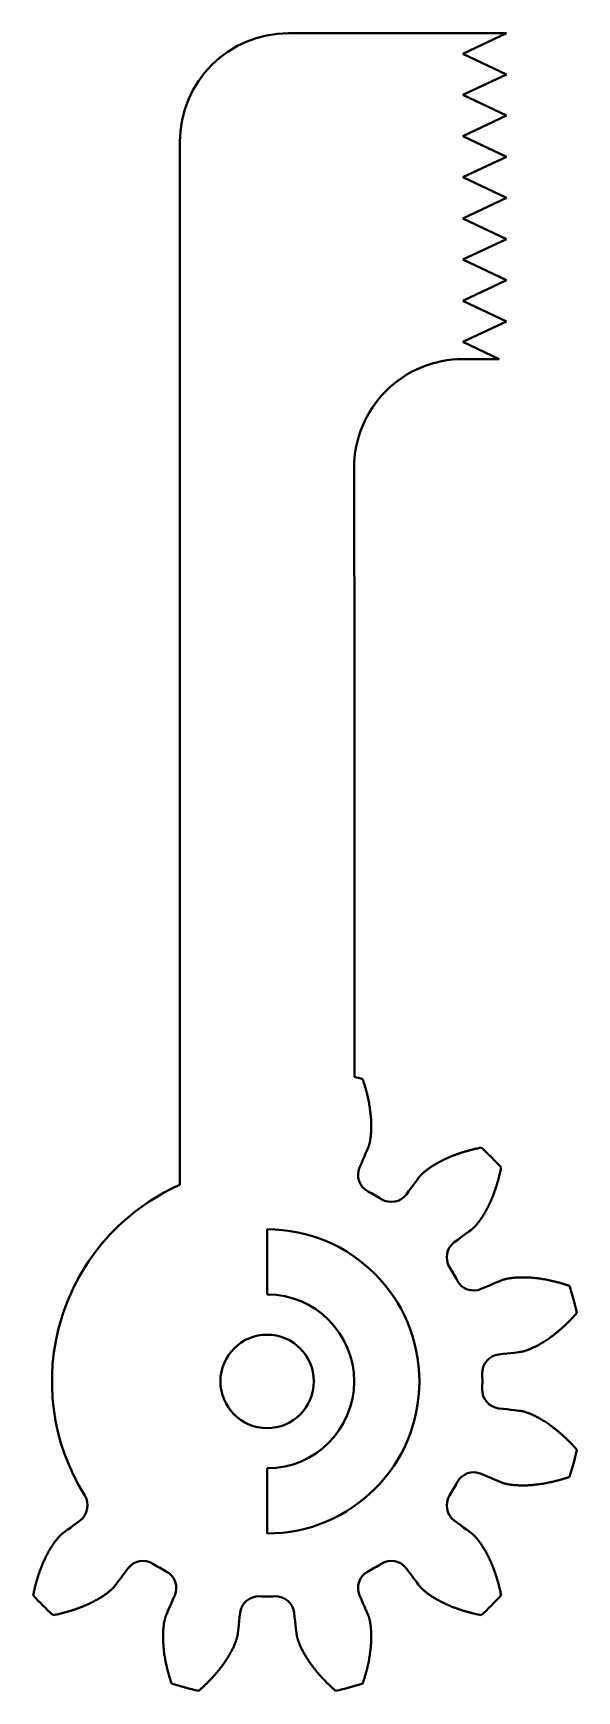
# Model space of a CAD drawing. Header units: millimetres. Extents: x -10.8 to 14.2, y -14.2 to 62.
import ezdxf

# ---------------------------------------------------------------- set-up
doc = ezdxf.new("R2010")
doc.units = ezdxf.units.MM
doc.layers.add('Visible', color=7, linetype='Continuous', lineweight=40)

msp = doc.modelspace()

# ---------------------------------------------------------------- linework, layer by layer
at = {"layer": 'Visible'}
for p, q in [((0.985, 62.041), (11, 62.041)), ((11, 62.041), (9, 61.094)), ((11, 60.146), (9, 61.094)), ((11, 60.146), (9, 59.199)), ((11, 58.252), (9, 59.199)), ((11, 58.252), (9, 57.304)), ((11, 56.357), (9, 57.304)), ((-4.015, 9.045), (-4.015, 57.041)), ((11, 56.357), (9, 55.409)), ((11, 54.462), (9, 55.409)), ((11, 54.462), (9, 53.514)), ((11, 52.567), (9, 53.514)), ((11, 52.567), (9, 51.619)), ((11, 50.672), (9, 51.619)), ((11, 50.672), (9, 49.725)), ((11, 48.777), (9, 49.725)), ((11, 48.777), (9, 47.83)), ((10.664, 47.041), (9, 47.83)), ((10.664, 47.041), (9, 47.041)), ((4, 42.034), (4.015, 32.041)), ((4.017, 27.041), (4.015, 32.041)), ((4.016, 16.347), (4.018, 27.041)), ((4.017, 27.041), (4.018, 27.041)), ((4.016, 16.347), (4.016, 14.02)), ((0, 7), (0, 4)), ((0, -7), (0, -4))]:
    msp.add_line(p, q, dxfattribs=at)
msp.add_circle((0, 0), 2.15, dxfattribs=at)
for centre, radius, start, end in [((0.985, 57.041), 5, 90, 180), ((9, 42.041), 5, 89.99955, 180.08819), ((0, 0), 14.583, 72.45962, 74.01659), ((0, 0), 14.583, 42.45962, 47.54038), ((5.044, 9.503), 0.863, 156.62487, 242.04273), ((0, 0), 9.896, 113.93885, 212.04273), ((0, 0), 9.896, 57.95727, 62.04273), ((5.708, 9.12), 0.863, 237.95727, 323.37513), ((0, 0), 7, 270, 90), ((9.12, 5.708), 0.863, 126.62487, 212.04273), ((0, 0), 9.896, 27.95727, 32.04273), ((9.503, 5.044), 0.863, 207.95727, 293.37513), ((0, 0), 4, 270, 90), ((0, 0), 14.583, 12.45962, 17.54038), ((10.752, 0.384), 0.863, 96.62487, 182.04273), ((0, 0), 9.896, 357.95727, 2.04273), ((10.752, -0.384), 0.863, 177.95727, 263.37513), ((0, 0), 14.583, 342.45962, 347.54038), ((9.503, -5.044), 0.863, 66.62487, 152.04273), ((-9.12, -5.708), 0.863, 306.62487, 32.04273), ((9.12, -5.708), 0.863, 147.95727, 233.37513), ((0, 0), 9.896, 327.95727, 332.04273), ((-5.708, -9.12), 0.863, 57.95727, 143.37513), ((0, 0), 9.896, 237.95727, 242.04273), ((0, 0), 9.896, 297.95727, 302.04273), ((5.708, -9.12), 0.863, 36.62487, 122.04273), ((-5.044, -9.503), 0.863, 336.62487, 62.04273), ((5.044, -9.503), 0.863, 117.95727, 203.37513), ((0, 0), 14.583, 222.45962, 227.54038), ((-0.384, -10.752), 0.863, 87.95727, 173.37513), ((0, 0), 9.896, 267.95727, 272.04273), ((0.384, -10.752), 0.863, 6.62487, 92.04273), ((0, 0), 14.583, 312.45962, 317.54038), ((0, 0), 14.583, 252.45962, 257.54038), ((0, 0), 14.583, 282.45962, 287.54038)]:
    msp.add_arc(centre, radius, start, end, dxfattribs=at)
for points in [[(4.252, 9.846), (4.47, 10.351), (4.655, 10.78), (4.659, 10.792), (4.664, 10.804), (4.669, 10.819), (4.676, 10.84), (4.684, 10.864), (4.692, 10.894), (4.701, 10.928), (4.71, 10.966), (4.72, 11.01), (4.73, 11.058), (4.739, 11.112), (4.749, 11.17), (4.757, 11.232), (4.765, 11.3), (4.772, 11.373), (4.778, 11.45), (4.783, 11.532), (4.786, 11.619), (4.788, 11.71), (4.788, 11.807), (4.785, 11.908), (4.781, 12.013), (4.774, 12.124), (4.765, 12.238), (4.752, 12.358), (4.737, 12.481), (4.719, 12.609), (4.697, 12.741), (4.672, 12.878), (4.643, 13.018), (4.611, 13.162), (4.574, 13.31), (4.533, 13.463), (4.488, 13.618), (4.442, 13.766), (4.41, 13.862), (4.395, 13.905)], [(6.401, 8.605), (6.729, 9.047), (7.008, 9.422), (7.016, 9.431), (7.025, 9.442), (7.035, 9.454), (7.049, 9.469), (7.067, 9.488), (7.088, 9.51), (7.113, 9.535), (7.142, 9.563), (7.175, 9.593), (7.212, 9.625), (7.253, 9.66), (7.299, 9.697), (7.349, 9.736), (7.404, 9.777), (7.463, 9.819), (7.527, 9.863), (7.595, 9.908), (7.669, 9.955), (7.748, 10.002), (7.831, 10.05), (7.92, 10.098), (8.013, 10.147), (8.112, 10.196), (8.216, 10.245), (8.326, 10.294), (8.44, 10.343), (8.56, 10.391), (8.686, 10.438), (8.816, 10.485), (8.952, 10.53), (9.094, 10.574), (9.24, 10.616), (9.392, 10.657), (9.55, 10.696), (9.701, 10.73), (9.8, 10.75), (9.845, 10.759)], [(8.605, 6.401), (9.047, 6.729), (9.422, 7.008), (9.431, 7.016), (9.442, 7.025), (9.454, 7.035), (9.469, 7.049), (9.488, 7.067), (9.51, 7.088), (9.535, 7.113), (9.563, 7.142), (9.593, 7.175), (9.625, 7.212), (9.66, 7.253), (9.697, 7.299), (9.736, 7.349), (9.777, 7.404), (9.819, 7.463), (9.863, 7.527), (9.908, 7.595), (9.955, 7.669), (10.002, 7.748), (10.05, 7.831), (10.098, 7.92), (10.147, 8.013), (10.196, 8.112), (10.245, 8.216), (10.294, 8.326), (10.343, 8.44), (10.391, 8.56), (10.438, 8.686), (10.485, 8.816), (10.53, 8.952), (10.574, 9.094), (10.616, 9.24), (10.657, 9.392), (10.696, 9.55), (10.73, 9.701), (10.75, 9.8), (10.759, 9.845)], [(9.846, 4.252), (10.351, 4.47), (10.78, 4.655), (10.792, 4.659), (10.804, 4.664), (10.819, 4.669), (10.84, 4.676), (10.864, 4.684), (10.894, 4.692), (10.928, 4.701), (10.966, 4.71), (11.01, 4.72), (11.058, 4.73), (11.112, 4.739), (11.17, 4.749), (11.232, 4.757), (11.3, 4.765), (11.373, 4.772), (11.45, 4.778), (11.532, 4.783), (11.619, 4.786), (11.71, 4.788), (11.807, 4.788), (11.908, 4.785), (12.013, 4.781), (12.124, 4.774), (12.238, 4.765), (12.358, 4.752), (12.481, 4.737), (12.609, 4.719), (12.741, 4.697), (12.878, 4.672), (13.018, 4.643), (13.162, 4.611), (13.31, 4.574), (13.463, 4.533), (13.618, 4.488), (13.766, 4.442), (13.862, 4.41), (13.905, 4.395)], [(10.653, 1.241), (11.2, 1.304), (11.664, 1.358), (11.676, 1.361), (11.689, 1.363), (11.705, 1.366), (11.725, 1.37), (11.751, 1.376), (11.78, 1.383), (11.814, 1.393), (11.852, 1.404), (11.895, 1.417), (11.942, 1.433), (11.993, 1.451), (12.047, 1.472), (12.106, 1.496), (12.169, 1.523), (12.235, 1.553), (12.305, 1.587), (12.379, 1.624), (12.455, 1.664), (12.536, 1.709), (12.619, 1.757), (12.705, 1.81), (12.794, 1.866), (12.886, 1.927), (12.981, 1.993), (13.078, 2.063), (13.178, 2.138), (13.279, 2.218), (13.383, 2.303), (13.488, 2.393), (13.595, 2.488), (13.704, 2.588), (13.814, 2.694), (13.925, 2.805), (14.038, 2.922), (14.143, 3.036), (14.21, 3.112), (14.24, 3.146)], [(10.653, -1.241), (11.2, -1.304), (11.664, -1.358), (11.676, -1.361), (11.689, -1.363), (11.705, -1.366), (11.725, -1.37), (11.751, -1.376), (11.78, -1.383), (11.814, -1.393), (11.852, -1.404), (11.895, -1.417), (11.942, -1.433), (11.993, -1.451), (12.047, -1.472), (12.106, -1.496), (12.169, -1.523), (12.235, -1.553), (12.305, -1.587), (12.379, -1.624), (12.455, -1.664), (12.536, -1.709), (12.619, -1.757), (12.705, -1.81), (12.794, -1.866), (12.886, -1.927), (12.981, -1.993), (13.078, -2.063), (13.178, -2.138), (13.279, -2.218), (13.383, -2.303), (13.488, -2.393), (13.595, -2.488), (13.704, -2.588), (13.814, -2.694), (13.925, -2.805), (14.038, -2.922), (14.143, -3.036), (14.21, -3.112), (14.24, -3.146)], [(9.846, -4.252), (10.351, -4.47), (10.78, -4.655), (10.792, -4.659), (10.804, -4.664), (10.819, -4.669), (10.84, -4.676), (10.864, -4.684), (10.894, -4.692), (10.928, -4.701), (10.966, -4.71), (11.01, -4.72), (11.058, -4.73), (11.112, -4.739), (11.17, -4.749), (11.232, -4.757), (11.3, -4.765), (11.373, -4.772), (11.45, -4.778), (11.532, -4.783), (11.619, -4.786), (11.71, -4.788), (11.807, -4.788), (11.908, -4.785), (12.013, -4.781), (12.124, -4.774), (12.238, -4.765), (12.358, -4.752), (12.481, -4.737), (12.609, -4.719), (12.741, -4.697), (12.878, -4.672), (13.018, -4.643), (13.162, -4.611), (13.31, -4.574), (13.463, -4.533), (13.618, -4.488), (13.766, -4.442), (13.862, -4.41), (13.905, -4.395)], [(-8.605, -6.401), (-9.047, -6.729), (-9.422, -7.008), (-9.431, -7.016), (-9.442, -7.025), (-9.454, -7.035), (-9.469, -7.049), (-9.488, -7.067), (-9.51, -7.088), (-9.535, -7.113), (-9.563, -7.142), (-9.593, -7.175), (-9.625, -7.212), (-9.66, -7.253), (-9.697, -7.299), (-9.736, -7.349), (-9.777, -7.404), (-9.819, -7.463), (-9.863, -7.527), (-9.908, -7.595), (-9.955, -7.669), (-10.002, -7.748), (-10.05, -7.831), (-10.098, -7.92), (-10.147, -8.013), (-10.196, -8.112), (-10.245, -8.216), (-10.294, -8.326), (-10.343, -8.44), (-10.391, -8.56), (-10.438, -8.686), (-10.485, -8.816), (-10.53, -8.952), (-10.574, -9.094), (-10.616, -9.24), (-10.657, -9.392), (-10.696, -9.55), (-10.73, -9.701), (-10.75, -9.8), (-10.759, -9.845)], [(8.605, -6.401), (9.047, -6.729), (9.422, -7.008), (9.431, -7.016), (9.442, -7.025), (9.454, -7.035), (9.469, -7.049), (9.488, -7.067), (9.51, -7.088), (9.535, -7.113), (9.563, -7.142), (9.593, -7.175), (9.625, -7.212), (9.66, -7.253), (9.697, -7.299), (9.736, -7.349), (9.777, -7.404), (9.819, -7.463), (9.863, -7.527), (9.908, -7.595), (9.955, -7.669), (10.002, -7.748), (10.05, -7.831), (10.098, -7.92), (10.147, -8.013), (10.196, -8.112), (10.245, -8.216), (10.294, -8.326), (10.343, -8.44), (10.391, -8.56), (10.438, -8.686), (10.485, -8.816), (10.53, -8.952), (10.574, -9.094), (10.616, -9.24), (10.657, -9.392), (10.696, -9.55), (10.73, -9.701), (10.75, -9.8), (10.759, -9.845)], [(-6.401, -8.605), (-6.729, -9.047), (-7.008, -9.422), (-7.016, -9.431), (-7.025, -9.442), (-7.035, -9.454), (-7.049, -9.469), (-7.067, -9.488), (-7.088, -9.51), (-7.113, -9.535), (-7.142, -9.563), (-7.175, -9.593), (-7.212, -9.625), (-7.253, -9.66), (-7.299, -9.697), (-7.349, -9.736), (-7.404, -9.777), (-7.463, -9.819), (-7.527, -9.863), (-7.595, -9.908), (-7.669, -9.955), (-7.748, -10.002), (-7.831, -10.05), (-7.92, -10.098), (-8.013, -10.147), (-8.112, -10.196), (-8.216, -10.245), (-8.326, -10.294), (-8.44, -10.343), (-8.56, -10.391), (-8.686, -10.438), (-8.816, -10.485), (-8.952, -10.53), (-9.094, -10.574), (-9.24, -10.616), (-9.392, -10.657), (-9.55, -10.696), (-9.701, -10.73), (-9.8, -10.75), (-9.845, -10.759)], [(6.401, -8.605), (6.729, -9.047), (7.008, -9.422), (7.016, -9.431), (7.025, -9.442), (7.035, -9.454), (7.049, -9.469), (7.067, -9.488), (7.088, -9.51), (7.113, -9.535), (7.142, -9.563), (7.175, -9.593), (7.212, -9.625), (7.253, -9.66), (7.299, -9.697), (7.349, -9.736), (7.404, -9.777), (7.463, -9.819), (7.527, -9.863), (7.595, -9.908), (7.669, -9.955), (7.748, -10.002), (7.831, -10.05), (7.92, -10.098), (8.013, -10.147), (8.112, -10.196), (8.216, -10.245), (8.326, -10.294), (8.44, -10.343), (8.56, -10.391), (8.686, -10.438), (8.816, -10.485), (8.952, -10.53), (9.094, -10.574), (9.24, -10.616), (9.392, -10.657), (9.55, -10.696), (9.701, -10.73), (9.8, -10.75), (9.845, -10.759)], [(-4.252, -9.846), (-4.47, -10.351), (-4.655, -10.78), (-4.659, -10.792), (-4.664, -10.804), (-4.669, -10.819), (-4.676, -10.84), (-4.684, -10.864), (-4.692, -10.894), (-4.701, -10.928), (-4.71, -10.966), (-4.72, -11.01), (-4.73, -11.058), (-4.739, -11.112), (-4.749, -11.17), (-4.757, -11.232), (-4.765, -11.3), (-4.772, -11.373), (-4.778, -11.45), (-4.783, -11.532), (-4.786, -11.619), (-4.788, -11.71), (-4.788, -11.807), (-4.785, -11.908), (-4.781, -12.013), (-4.774, -12.124), (-4.765, -12.238), (-4.752, -12.358), (-4.737, -12.481), (-4.719, -12.609), (-4.697, -12.741), (-4.672, -12.878), (-4.643, -13.018), (-4.611, -13.162), (-4.574, -13.31), (-4.533, -13.463), (-4.488, -13.618), (-4.442, -13.766), (-4.41, -13.862), (-4.395, -13.905)], [(4.252, -9.846), (4.47, -10.351), (4.655, -10.78), (4.659, -10.792), (4.664, -10.804), (4.669, -10.819), (4.676, -10.84), (4.684, -10.864), (4.692, -10.894), (4.701, -10.928), (4.71, -10.966), (4.72, -11.01), (4.73, -11.058), (4.739, -11.112), (4.749, -11.17), (4.757, -11.232), (4.765, -11.3), (4.772, -11.373), (4.778, -11.45), (4.783, -11.532), (4.786, -11.619), (4.788, -11.71), (4.788, -11.807), (4.785, -11.908), (4.781, -12.013), (4.774, -12.124), (4.765, -12.238), (4.752, -12.358), (4.737, -12.481), (4.719, -12.609), (4.697, -12.741), (4.672, -12.878), (4.643, -13.018), (4.611, -13.162), (4.574, -13.31), (4.533, -13.463), (4.488, -13.618), (4.442, -13.766), (4.41, -13.862), (4.395, -13.905)], [(-1.241, -10.653), (-1.304, -11.2), (-1.358, -11.664), (-1.361, -11.676), (-1.363, -11.689), (-1.366, -11.705), (-1.37, -11.725), (-1.376, -11.751), (-1.383, -11.78), (-1.393, -11.814), (-1.404, -11.852), (-1.417, -11.895), (-1.433, -11.942), (-1.451, -11.993), (-1.472, -12.047), (-1.496, -12.106), (-1.523, -12.169), (-1.553, -12.235), (-1.587, -12.305), (-1.624, -12.379), (-1.664, -12.455), (-1.709, -12.536), (-1.757, -12.619), (-1.81, -12.705), (-1.866, -12.794), (-1.927, -12.886), (-1.993, -12.981), (-2.063, -13.078), (-2.138, -13.178), (-2.218, -13.279), (-2.303, -13.383), (-2.393, -13.488), (-2.488, -13.595), (-2.588, -13.704), (-2.694, -13.814), (-2.805, -13.925), (-2.922, -14.038), (-3.036, -14.143), (-3.112, -14.21), (-3.146, -14.24)], [(1.241, -10.653), (1.304, -11.2), (1.358, -11.664), (1.361, -11.676), (1.363, -11.689), (1.366, -11.705), (1.37, -11.725), (1.376, -11.751), (1.383, -11.78), (1.393, -11.814), (1.404, -11.852), (1.417, -11.895), (1.433, -11.942), (1.451, -11.993), (1.472, -12.047), (1.496, -12.106), (1.523, -12.169), (1.553, -12.235), (1.587, -12.305), (1.624, -12.379), (1.664, -12.455), (1.709, -12.536), (1.757, -12.619), (1.81, -12.705), (1.866, -12.794), (1.927, -12.886), (1.993, -12.981), (2.063, -13.078), (2.138, -13.178), (2.218, -13.279), (2.303, -13.383), (2.393, -13.488), (2.488, -13.595), (2.588, -13.704), (2.694, -13.814), (2.805, -13.925), (2.922, -14.038), (3.036, -14.143), (3.112, -14.21), (3.146, -14.24)]]:
    msp.add_open_spline(points, degree=3, knots=[0.0374574, 0.0374574, 0.0374574, 0.0374574, 0.117327, 0.1245634, 0.1339054, 0.1449591, 0.1574928, 0.1713493, 0.186413, 0.2025939, 0.2198198, 0.2380309, 0.2571764, 0.2772129, 0.2981024, 0.3198114, 0.3423101, 0.3655716, 0.3895719, 0.4142886, 0.4397018, 0.4657928, 0.4925444, 0.5199407, 0.5479669, 0.5766091, 0.6058544, 0.6356906, 0.6661062, 0.6970903, 0.7286328, 0.7607238, 0.7933542, 0.8265153, 0.8601986, 0.8943962, 0.9291004, 0.964304, 0.9924917, 0.9924917, 0.9924917, 0.9924917], dxfattribs=at)

doc.saveas('drawing.dxf')
